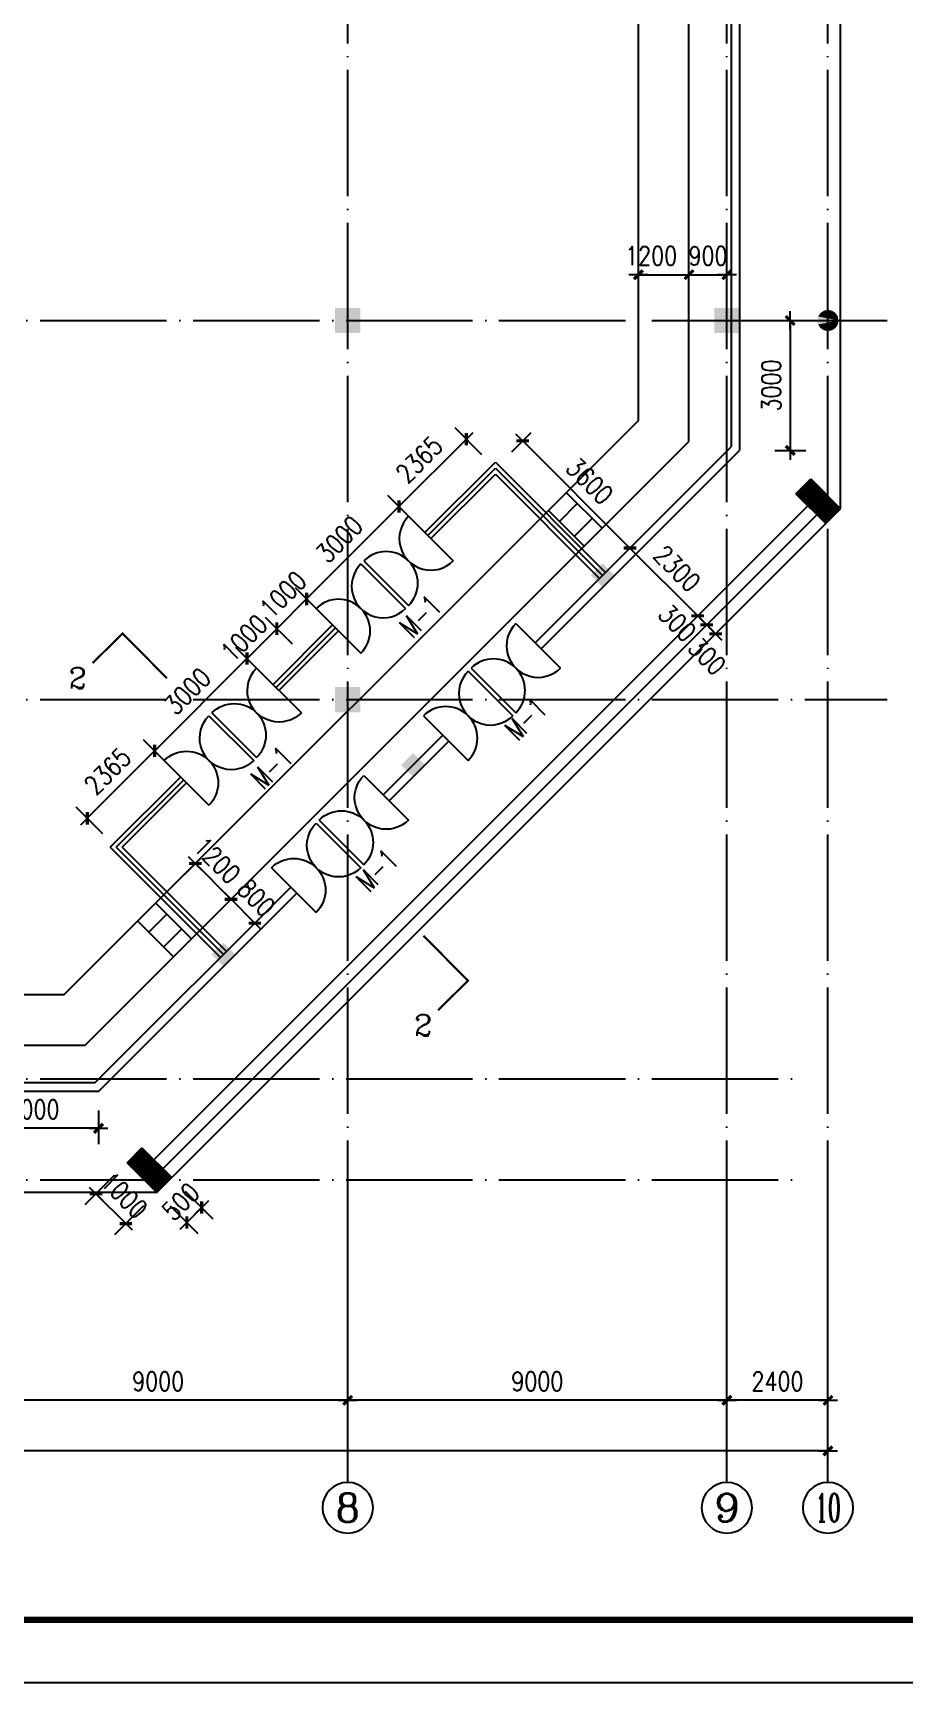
# Model space of a CAD drawing. Extents: x -55219 to 470149, y 494712 to 780039.
# Drawn here: x 14732 to 35407, y 593781 to 632948 of the extents above; entities that cross this region are included whole.
import ezdxf
from ezdxf.enums import TextEntityAlignment as Align

# ---------------------------------------------------------------- set-up
doc = ezdxf.new("R2010")
doc.units = 0
doc.header["$LTSCALE"] = 1500
doc.header["$MEASUREMENT"] = 0
doc.linetypes.add('DOTE', pattern=[2.42, 2, -0.2, 0.02, -0.2])
doc.layers.get('0').update_dxf_attribs({"linetype": 'CONTINUOUS'})
doc.layers.get('DEFPOINTS').update_dxf_attribs({"linetype": 'CONTINUOUS'})
for name, color, linetype in [('AXIS', 3, 'CONTINUOUS'), ('AXIS_TEXT', 7, 'CONTINUOUS'), ('COLUMN', 7, 'CONTINUOUS'), ('DOTE', 1, 'DOTE'), ('LVTRY', 6, 'CONTINUOUS'), ('PUB_DIM', 3, 'CONTINUOUS'), ('PUB_TEXT', 7, 'CONTINUOUS'), ('PUB_TITLE', 4, 'CONTINUOUS'), ('STAIR', 2, 'CONTINUOUS'), ('WINDOW', 2, 'CONTINUOUS')]:
    doc.layers.add(name, color=color, linetype=linetype)
doc.styles.add('_HZTXT', font='txt.shx', dxfattribs={"width": 0.8, "bigfont": 'hztxt.shx'})
doc.styles.add('COMP', font='complex', dxfattribs={"bigfont": 'hztxt'})
doc.styles.add('COMPLEX', font='COMPLEX')
doc.styles.add('DIM_FONT', font='SIMPLEX.shx', dxfattribs={"width": 0.8})
doc.dimstyles.new('AXIS150', dxfattribs={"dimscale": 1.5, "dimtxt": 300, "dimasz": 1, "dimexe": 250, "dimexo": 300, "dimgap": 150, "dimtad": 1, "dimdec": 0, "dimzin": 0, "dimdsep": 46, "dimtxsty": 'DIM_FONT', "dimblk": '_DIMX', "dimcen": 0.09, "dimse1": 1, "dimse2": 1, "dimclrt": 7, "dimadec": 0, "dimazin": 0, "dimtfac": 1, "dimtdec": 0, "dimtix": 1, "dimtmove": 2, "dimatfit": 3, "dimldrblk": '_DIMX', "dimfxl": 1, "dimtolj": 1, "dimtzin": 0, "dimarcsym": 0})
doc.dimstyles.new('DIMA150', dxfattribs={"dimscale": 1.5, "dimtxt": 300, "dimasz": 1, "dimexe": 250, "dimexo": 300, "dimgap": 150, "dimtad": 1, "dimdec": 0, "dimzin": 0, "dimdsep": 46, "dimtxsty": 'DIM_FONT', "dimblk": '_DIMX', "dimcen": 0.09, "dimse1": 1, "dimclrt": 7, "dimadec": 0, "dimazin": 0, "dimtfac": 1, "dimtdec": 0, "dimtix": 1, "dimtmove": 2, "dimatfit": 3, "dimldrblk": '_DIMX', "dimfxl": 1, "dimtolj": 1, "dimtzin": 0, "dimarcsym": 0})
doc.dimstyles.new('DIMB150', dxfattribs={"dimscale": 1.5, "dimtxt": 300, "dimasz": 1, "dimexe": 250, "dimexo": 300, "dimgap": 150, "dimtad": 1, "dimdec": 0, "dimzin": 0, "dimdsep": 46, "dimtxsty": 'DIM_FONT', "dimblk": '_DIMX', "dimcen": 0.09, "dimse2": 1, "dimclrt": 7, "dimadec": 0, "dimazin": 0, "dimtfac": 1, "dimtdec": 0, "dimtix": 1, "dimtmove": 2, "dimatfit": 3, "dimldrblk": '_DIMX', "dimfxl": 1, "dimtolj": 1, "dimtzin": 0, "dimarcsym": 0})
doc.dimstyles.new('DIMN150', dxfattribs={"dimscale": 1.5, "dimtxt": 300, "dimasz": 1, "dimexe": 250, "dimexo": 300, "dimgap": 150, "dimtad": 1, "dimdec": 0, "dimzin": 0, "dimdsep": 46, "dimtxsty": 'DIM_FONT', "dimblk": '_DIMX', "dimcen": 0.09, "dimclrt": 7, "dimadec": 0, "dimazin": 0, "dimtfac": 1, "dimtdec": 0, "dimtix": 1, "dimtmove": 2, "dimatfit": 3, "dimldrblk": '_DIMX', "dimfxl": 1, "dimtolj": 1, "dimtzin": 0, "dimarcsym": 0})

# ---------------------------------------------------------------- blocks, each defined once
blk = doc.blocks.new('_FZH')
blk.add_solid([(0.5, 0.5), (0.5, -0.5), (-0.5, 0.5), (-0.5, -0.5)])
blk = doc.blocks.new('M_A10JJG')
for p, q in [((-0.5, -0.5), (-0.5, 0.5)), ((0.5, -0.5), (0.5, 0.5))]:
    blk.add_line(p, q)
for centre, start, end in [((-0.5, 0), 270, 90), ((0.5, 0), 90, 270)]:
    blk.add_arc(centre, 0.5, start, end)
blk = doc.blocks.new('_DIMX')
blk.add_line((-150, 0), (150, 0))
at = {"const_width": 50}
blk.add_lwpolyline([(-70, -70), (70, 70)], dxfattribs=at)
blk = doc.blocks.new('*D33')
at = {"color": 0, "linetype": 'ByBlock'}
blk.add_line((33601, 599292), (-38546, 599292), dxfattribs=at)
at = {"layer": 'DEFPOINTS', "color": 0, "linetype": 'ByBlock'}
for p in [(-38547, 603662), (33603, 603662), (-38547, 599292)]:
    blk.add_point(p, dxfattribs=at)
at = {"color": 0, "linetype": 'ByBlock', "xscale": 1.5, "yscale": 1.5, "zscale": 1.5, "rotation": 180}
blk.add_blockref('_DIMX', (-38547, 599292), dxfattribs=at)
at = {"color": 0, "linetype": 'ByBlock', "xscale": 1.5, "yscale": 1.5, "zscale": 1.5}
blk.add_blockref('_DIMX', (33603, 599292), dxfattribs=at)
at = {"color": 7, "linetype": 'ByBlock', "insert": (-2472, 599742), "char_height": 450, "attachment_point": 5, "style": 'DIM_FONT'}
blk.add_mtext('\\A1;72150', dxfattribs=at)
blk = doc.blocks.new('_AXISO')
blk.add_circle((0, 0), 0.5)
at = {"layer": 'AXIS_TEXT', "style": 'COMPLEX', "width": 1.041667}
blk.add_attdef('A', text='', height=0.56, dxfattribs=at).set_placement((-0.25, -0.28), (0.25, -0.28), align=Align.FIT)
blk = doc.blocks.new('*D34')
at = {"color": 0, "linetype": 'ByBlock'}
blk.add_line((33601, 600492), (31204, 600492), dxfattribs=at)
at = {"layer": 'DEFPOINTS', "color": 0, "linetype": 'ByBlock'}
for p in [(31203, 603662), (33603, 603662), (31203, 600492)]:
    blk.add_point(p, dxfattribs=at)
at = {"color": 0, "linetype": 'ByBlock', "xscale": 1.5, "yscale": 1.5, "zscale": 1.5, "rotation": 180}
blk.add_blockref('_DIMX', (31203, 600492), dxfattribs=at)
at = {"color": 0, "linetype": 'ByBlock', "xscale": 1.5, "yscale": 1.5, "zscale": 1.5}
blk.add_blockref('_DIMX', (33603, 600492), dxfattribs=at)
at = {"color": 7, "linetype": 'ByBlock', "insert": (32403, 600942), "char_height": 450, "attachment_point": 5, "style": 'DIM_FONT'}
blk.add_mtext('\\A1;2400', dxfattribs=at)
blk = doc.blocks.new('*D39')
at = {"color": 0, "linetype": 'ByBlock'}
blk.add_line((31201, 600492), (22204, 600492), dxfattribs=at)
at = {"layer": 'DEFPOINTS', "color": 0, "linetype": 'ByBlock'}
for p in [(22203, 605312), (31203, 605312), (22203, 600492)]:
    blk.add_point(p, dxfattribs=at)
at = {"color": 0, "linetype": 'ByBlock', "xscale": 1.5, "yscale": 1.5, "zscale": 1.5, "rotation": 180}
blk.add_blockref('_DIMX', (22203, 600492), dxfattribs=at)
at = {"color": 0, "linetype": 'ByBlock', "xscale": 1.5, "yscale": 1.5, "zscale": 1.5}
blk.add_blockref('_DIMX', (31203, 600492), dxfattribs=at)
at = {"color": 7, "linetype": 'ByBlock', "insert": (26703, 600942), "char_height": 450, "attachment_point": 5, "style": 'DIM_FONT'}
blk.add_mtext('\\A1;9000', dxfattribs=at)
blk = doc.blocks.new('*D42')
at = {"color": 0, "linetype": 'ByBlock'}
blk.add_line((22201, 600492), (13204, 600492), dxfattribs=at)
at = {"layer": 'DEFPOINTS', "color": 0, "linetype": 'ByBlock'}
for p in [(13203, 603662), (22203, 603662), (13203, 600492)]:
    blk.add_point(p, dxfattribs=at)
at = {"color": 0, "linetype": 'ByBlock', "xscale": 1.5, "yscale": 1.5, "zscale": 1.5, "rotation": 180}
blk.add_blockref('_DIMX', (13203, 600492), dxfattribs=at)
at = {"color": 0, "linetype": 'ByBlock', "xscale": 1.5, "yscale": 1.5, "zscale": 1.5}
blk.add_blockref('_DIMX', (22203, 600492), dxfattribs=at)
at = {"color": 7, "linetype": 'ByBlock', "insert": (17703, 600942), "char_height": 450, "attachment_point": 5, "style": 'DIM_FONT'}
blk.add_mtext('\\A1;9000', dxfattribs=at)
blk = doc.blocks.new('*D231')
at = {"color": 0, "linetype": 'ByBlock'}
for p, q in [((31128, 618881), (30670, 618422)), ((30722, 618901), (30721, 618902)), ((30935, 618688), (30723, 618900)), ((30935, 618688), (30723, 618900)), ((30936, 618687), (30937, 618686))]:
    blk.add_line(p, q, dxfattribs=at)
at = {"layer": 'DEFPOINTS', "color": 0, "linetype": 'ByBlock'}
for p in [(31234, 619411), (30723, 618900), (31446, 619199)]:
    blk.add_point(p, dxfattribs=at)
at = {"color": 0, "linetype": 'ByBlock', "xscale": 1.5, "yscale": 1.5, "zscale": 1.5}
for p, rotation in [((30723, 618900), 314.999999999998), ((30935, 618688), 134.999999999998)]:
    blk.add_blockref('_DIMX', p, dxfattribs=dict(at, rotation=rotation))
at = {"color": 7, "linetype": 'ByBlock', "insert": (30735, 618148), "char_height": 450, "attachment_point": 5, "rotation": 315, "style": 'DIM_FONT'}
blk.add_mtext('\\A1;300', dxfattribs=at)
blk = doc.blocks.new('*D246')
at = {"color": 0, "linetype": 'ByBlock'}
for p, q in [((25389, 622937), (24754, 623573)), ((25018, 623307), (23419, 621708)), ((23789, 621336), (23153, 621972))]:
    blk.add_line(p, q, dxfattribs=at)
at = {"layer": 'DEFPOINTS', "color": 0, "linetype": 'ByBlock'}
for p in [(25707, 622619), (23418, 621707), (24107, 621018)]:
    blk.add_point(p, dxfattribs=at)
at = {"color": 0, "linetype": 'ByBlock', "xscale": 1.5, "yscale": 1.5, "zscale": 1.5}
for p, rotation in [((25019, 623308), 45.0052201901384), ((23418, 621707), 225.0052201901383)]:
    blk.add_blockref('_DIMX', p, dxfattribs=dict(at, rotation=rotation))
at = {"color": 7, "linetype": 'ByBlock', "insert": (23900, 622825), "char_height": 450, "attachment_point": 5, "rotation": 45.0052, "style": 'DIM_FONT'}
blk.add_mtext('\\A1;2365', dxfattribs=at)
blk = doc.blocks.new('*D247')
at = {"color": 0, "linetype": 'ByBlock'}
for p, q in [((20890, 618437), (20254, 619072)), ((20518, 618806), (19813, 618101)), ((20183, 617730), (19547, 618365))]:
    blk.add_line(p, q, dxfattribs=at)
at = {"layer": 'DEFPOINTS', "color": 0, "linetype": 'ByBlock'}
for p in [(19812, 618100), (21208, 618119), (20501, 617412)]:
    blk.add_point(p, dxfattribs=at)
at = {"color": 0, "linetype": 'ByBlock', "xscale": 1.5, "yscale": 1.5, "zscale": 1.5}
for p, rotation in [((20519, 618807), 45.00522019014208), ((19812, 618100), 225.005220190142)]:
    blk.add_blockref('_DIMX', p, dxfattribs=dict(at, rotation=rotation))
at = {"color": 7, "linetype": 'ByBlock', "insert": (19744, 618587), "char_height": 450, "attachment_point": 5, "rotation": 45.0052, "style": 'DIM_FONT'}
blk.add_mtext('\\A1;1000', dxfattribs=at)
blk = doc.blocks.new('_YZH')
for points in [[(-0.466, 0.193), (0.5, 0), (-0.5, 0), (-0.466, -0.193)], [(-0.193, 0.466), (0.5, 0), (-0.357, 0.357), (-0.466, 0.193)], [(0.193, 0.466), (0.5, 0), (0, 0.505), (-0.193, 0.466)], [(0.466, 0.193), (0.5, 0), (0.357, 0.357), (0.193, 0.466)], [(-0.466, -0.193), (0.5, 0), (-0.357, -0.357), (-0.193, -0.466)], [(-0.193, -0.466), (0.5, 0), (0, -0.505), (0.193, -0.466)], [(0.193, -0.466), (0.5, 0), (0.357, -0.357), (0.466, -0.193)]]:
    blk.add_solid(points)
blk = doc.blocks.new('*D266')
at = {"color": 0, "linetype": 'ByBlock'}
for p, q in [((13203, 607374), (13203, 606573)), ((16286, 607374), (16286, 606573)), ((16284, 606948), (13204, 606948))]:
    blk.add_line(p, q, dxfattribs=at)
at = {"layer": 'DEFPOINTS', "color": 0, "linetype": 'ByBlock'}
for p in [(13203, 607824), (16286, 607824), (13203, 606948)]:
    blk.add_point(p, dxfattribs=at)
at = {"color": 0, "linetype": 'ByBlock', "xscale": 1.5, "yscale": 1.5, "zscale": 1.5, "rotation": 180}
blk.add_blockref('_DIMX', (13203, 606948), dxfattribs=at)
at = {"color": 0, "linetype": 'ByBlock', "xscale": 1.5, "yscale": 1.5, "zscale": 1.5}
blk.add_blockref('_DIMX', (16286, 606948), dxfattribs=at)
at = {"color": 7, "linetype": 'ByBlock', "insert": (14744, 607398), "char_height": 450, "attachment_point": 5, "style": 'DIM_FONT'}
blk.add_mtext('\\A1;3000', dxfattribs=at)
blk = doc.blocks.new('*D267')
at = {"color": 0, "linetype": 'ByBlock'}
for p, q in [((32341, 626124), (33080, 626124)), ((32705, 626122), (32705, 623043)), ((32341, 623041), (33080, 623041))]:
    blk.add_line(p, q, dxfattribs=at)
at = {"layer": 'DEFPOINTS', "color": 0, "linetype": 'ByBlock'}
for p in [(31891, 626124), (31891, 623041), (32705, 623041)]:
    blk.add_point(p, dxfattribs=at)
at = {"color": 0, "linetype": 'ByBlock', "xscale": 1.5, "yscale": 1.5, "zscale": 1.5}
for p, rotation in [((32705, 626124), 90), ((32705, 623041), 270)]:
    blk.add_blockref('_DIMX', p, dxfattribs=dict(at, rotation=rotation))
at = {"color": 7, "linetype": 'ByBlock', "insert": (32255, 624583), "char_height": 450, "attachment_point": 5, "rotation": 90, "style": 'DIM_FONT'}
blk.add_mtext('\\A1;3000', dxfattribs=at)
blk = doc.blocks.new('*D788')
at = {"color": 0, "linetype": 'ByBlock'}
for p, q in [((19811, 618099), (17622, 615909)), ((20183, 617730), (19547, 618365)), ((17991, 615538), (17355, 616173))]:
    blk.add_line(p, q, dxfattribs=at)
at = {"layer": 'DEFPOINTS', "color": 0, "linetype": 'ByBlock'}
for p in [(20501, 617412), (17620, 615908), (18309, 615219)]:
    blk.add_point(p, dxfattribs=at)
at = {"color": 0, "linetype": 'ByBlock', "xscale": 1.5, "yscale": 1.5, "zscale": 1.5}
for p, rotation in [((19812, 618100), 45.0052201901408), ((17620, 615908), 225.0052201901408)]:
    blk.add_blockref('_DIMX', p, dxfattribs=dict(at, rotation=rotation))
at = {"color": 7, "linetype": 'ByBlock', "insert": (18398, 617322), "char_height": 450, "attachment_point": 5, "rotation": 45.0052, "style": 'DIM_FONT'}
blk.add_mtext('\\A1;3000', dxfattribs=at)
blk = doc.blocks.new('*D789')
at = {"color": 0, "linetype": 'ByBlock'}
for p, q in [((17991, 615538), (17355, 616173)), ((17619, 615907), (16021, 614308)), ((16390, 613936), (15754, 614572))]:
    blk.add_line(p, q, dxfattribs=at)
at = {"layer": 'DEFPOINTS', "color": 0, "linetype": 'ByBlock'}
for p in [(18309, 615219), (16020, 614307), (16708, 613618)]:
    blk.add_point(p, dxfattribs=at)
at = {"color": 0, "linetype": 'ByBlock', "xscale": 1.5, "yscale": 1.5, "zscale": 1.5}
for p, rotation in [((17620, 615908), 45.00522019013991), ((16020, 614307), 225.00522019014)]:
    blk.add_blockref('_DIMX', p, dxfattribs=dict(at, rotation=rotation))
at = {"color": 7, "linetype": 'ByBlock', "insert": (16502, 615426), "char_height": 450, "attachment_point": 5, "rotation": 45.0052, "style": 'DIM_FONT'}
blk.add_mtext('\\A1;2365', dxfattribs=at)
blk = doc.blocks.new('*D790')
at = {"color": 0, "linetype": 'ByBlock'}
for p, q in [((21597, 619144), (20961, 619780)), ((21225, 619513), (20520, 618808)), ((20890, 618437), (20254, 619072))]:
    blk.add_line(p, q, dxfattribs=at)
at = {"layer": 'DEFPOINTS', "color": 0, "linetype": 'ByBlock'}
for p in [(20519, 618807), (21915, 618826), (21208, 618119)]:
    blk.add_point(p, dxfattribs=at)
at = {"color": 0, "linetype": 'ByBlock', "xscale": 1.5, "yscale": 1.5, "zscale": 1.5}
for p, rotation in [((21226, 619515), 45.00522019013864), ((20519, 618807), 225.0052201901386)]:
    blk.add_blockref('_DIMX', p, dxfattribs=dict(at, rotation=rotation))
at = {"color": 7, "linetype": 'ByBlock', "insert": (20671, 619621), "char_height": 450, "attachment_point": 5, "rotation": 45.0052, "style": 'DIM_FONT'}
blk.add_mtext('\\A1;1000', dxfattribs=at)
blk = doc.blocks.new('*D791')
at = {"color": 0, "linetype": 'ByBlock'}
for p, q in [((23789, 621336), (23153, 621972)), ((23417, 621706), (21227, 619516)), ((21597, 619144), (20961, 619780))]:
    blk.add_line(p, q, dxfattribs=at)
at = {"layer": 'DEFPOINTS', "color": 0, "linetype": 'ByBlock'}
for p in [(24107, 621018), (21226, 619515), (21915, 618826)]:
    blk.add_point(p, dxfattribs=at)
at = {"color": 0, "linetype": 'ByBlock', "xscale": 1.5, "yscale": 1.5, "zscale": 1.5}
for p, rotation in [((23418, 621707), 45.00522019014007), ((21226, 619515), 225.00522019014)]:
    blk.add_blockref('_DIMX', p, dxfattribs=dict(at, rotation=rotation))
at = {"color": 7, "linetype": 'ByBlock', "insert": (22004, 620929), "char_height": 450, "attachment_point": 5, "rotation": 45.0052, "style": 'DIM_FONT'}
blk.add_mtext('\\A1;3000', dxfattribs=at)
blk = doc.blocks.new('*D854')
at = {"color": 0, "linetype": 'ByBlock'}
for p, q in [((26548, 623461), (26090, 623002)), ((28900, 620723), (26356, 623266))]:
    blk.add_line(p, q, dxfattribs=at)
at = {"layer": 'DEFPOINTS', "color": 0, "linetype": 'ByBlock'}
for p in [(26866, 623779), (26355, 623268), (29412, 621233)]:
    blk.add_point(p, dxfattribs=at)
at = {"color": 0, "linetype": 'ByBlock', "xscale": 1.5, "yscale": 1.5, "zscale": 1.5}
for p, rotation in [((26355, 623268), 135.0000000000028), ((28901, 620722), 315.0000000000028)]:
    blk.add_blockref('_DIMX', p, dxfattribs=dict(at, rotation=rotation))
at = {"color": 7, "linetype": 'ByBlock', "insert": (27946, 622313), "char_height": 450, "attachment_point": 5, "rotation": 315, "style": 'DIM_FONT'}
blk.add_mtext('\\A1;3600', dxfattribs=at)
blk = doc.blocks.new('*D855')
at = {"color": 0, "linetype": 'ByBlock'}
blk.add_line((30510, 619113), (28902, 620721), dxfattribs=at)
at = {"layer": 'DEFPOINTS', "color": 0, "linetype": 'ByBlock'}
for p in [(29412, 621233), (28901, 620722), (31022, 619623)]:
    blk.add_point(p, dxfattribs=at)
at = {"color": 0, "linetype": 'ByBlock', "xscale": 1.5, "yscale": 1.5, "zscale": 1.5}
for p, rotation in [((28901, 620722), 135.0000000000031), ((30511, 619112), 315.0000000000031)]:
    blk.add_blockref('_DIMX', p, dxfattribs=dict(at, rotation=rotation))
at = {"color": 7, "linetype": 'ByBlock', "insert": (30024, 620235), "char_height": 450, "attachment_point": 5, "rotation": 315, "style": 'DIM_FONT'}
blk.add_mtext('\\A1;2300', dxfattribs=at)
blk = doc.blocks.new('*D856')
at = {"color": 0, "linetype": 'ByBlock'}
for p, q in [((30510, 619113), (30509, 619114)), ((30723, 618900), (30511, 619112)), ((30723, 618900), (30511, 619112)), ((30724, 618899), (30725, 618898))]:
    blk.add_line(p, q, dxfattribs=at)
at = {"layer": 'DEFPOINTS', "color": 0, "linetype": 'ByBlock'}
for p in [(31022, 619623), (31234, 619411), (30511, 619112)]:
    blk.add_point(p, dxfattribs=at)
at = {"color": 0, "linetype": 'ByBlock', "xscale": 1.5, "yscale": 1.5, "zscale": 1.5}
for p, rotation in [((30511, 619112), 315.0000000000059), ((30723, 618900), 135.0000000000059)]:
    blk.add_blockref('_DIMX', p, dxfattribs=dict(at, rotation=rotation))
at = {"color": 7, "linetype": 'ByBlock', "insert": (30026, 618945), "char_height": 450, "attachment_point": 5, "rotation": 315, "style": 'DIM_FONT'}
blk.add_mtext('\\A1;300', dxfattribs=at)
blk = doc.blocks.new('*D857')
at = {"color": 0, "linetype": 'ByBlock'}
for p, q in [((18343, 605460), (19001, 604802)), ((17990, 605106), (18648, 604448)), ((18383, 604713), (18736, 605067)), ((18737, 605068), (18738, 605069)), ((18382, 604712), (18381, 604711))]:
    blk.add_line(p, q, dxfattribs=at)
at = {"layer": 'DEFPOINTS', "color": 0, "linetype": 'ByBlock'}
for p in [(18025, 605778), (17672, 605424), (18736, 605067)]:
    blk.add_point(p, dxfattribs=at)
at = {"color": 0, "linetype": 'ByBlock', "xscale": 1.5, "yscale": 1.5, "zscale": 1.5}
for p, rotation in [((18736, 605067), 224.9999999999906), ((18383, 604713), 44.99999999999056)]:
    blk.add_blockref('_DIMX', p, dxfattribs=dict(at, rotation=rotation))
at = {"color": 7, "linetype": 'ByBlock', "insert": (18241, 605208), "char_height": 450, "attachment_point": 5, "rotation": 45, "style": 'DIM_FONT'}
blk.add_mtext('\\A1;500', dxfattribs=at)
blk = doc.blocks.new('*D886')
at = {"color": 0, "linetype": 'ByBlock'}
for p, q in [((29103, 626574), (29103, 627584)), ((29104, 627209), (30301, 627209))]:
    blk.add_line(p, q, dxfattribs=at)
at = {"layer": 'DEFPOINTS', "color": 0, "linetype": 'ByBlock'}
for p in [(30303, 627209), (29103, 626124), (30303, 626124)]:
    blk.add_point(p, dxfattribs=at)
at = {"color": 0, "linetype": 'ByBlock', "xscale": 1.5, "yscale": 1.5, "zscale": 1.5, "rotation": 180}
blk.add_blockref('_DIMX', (29103, 627209), dxfattribs=at)
at = {"color": 0, "linetype": 'ByBlock', "xscale": 1.5, "yscale": 1.5, "zscale": 1.5}
blk.add_blockref('_DIMX', (30303, 627209), dxfattribs=at)
at = {"color": 7, "linetype": 'ByBlock', "insert": (29404, 627659), "char_height": 450, "attachment_point": 5, "style": 'DIM_FONT'}
blk.add_mtext('\\A1;1200', dxfattribs=at)
blk = doc.blocks.new('*D887')
at = {"color": 0, "linetype": 'ByBlock'}
for p, q in [((31203, 626574), (31203, 627584)), ((30301, 627209), (30300, 627209)), ((30303, 627209), (31203, 627209)), ((31204, 627209), (31206, 627209))]:
    blk.add_line(p, q, dxfattribs=at)
at = {"layer": 'DEFPOINTS', "color": 0, "linetype": 'ByBlock'}
for p in [(31203, 627209), (30303, 626124), (31203, 626124)]:
    blk.add_point(p, dxfattribs=at)
at = {"color": 0, "linetype": 'ByBlock', "xscale": 1.5, "yscale": 1.5, "zscale": 1.5}
blk.add_blockref('_DIMX', (30303, 627209), dxfattribs=at)
at = {"color": 0, "linetype": 'ByBlock', "xscale": 1.5, "yscale": 1.5, "zscale": 1.5, "rotation": 180}
blk.add_blockref('_DIMX', (31203, 627209), dxfattribs=at)
at = {"color": 7, "linetype": 'ByBlock', "insert": (30753, 627659), "char_height": 450, "attachment_point": 5, "style": 'DIM_FONT'}
blk.add_mtext('\\A1;900', dxfattribs=at)
blk = doc.blocks.new('*D888')
at = {"color": 0, "linetype": 'ByBlock'}
for p, q in [((19431, 612386), (19430, 612387)), ((19998, 611819), (19433, 612385)), ((20535, 612357), (19733, 611554)), ((19999, 611818), (20000, 611817))]:
    blk.add_line(p, q, dxfattribs=at)
at = {"layer": 'DEFPOINTS', "color": 0, "linetype": 'ByBlock'}
for p in [(20288, 613240), (20854, 612675), (19433, 612385)]:
    blk.add_point(p, dxfattribs=at)
at = {"color": 0, "linetype": 'ByBlock', "xscale": 1.5, "yscale": 1.5, "zscale": 1.5}
for p, rotation in [((19433, 612385), 315.0000000000052), ((19998, 611819), 135.0000000000051)]:
    blk.add_blockref('_DIMX', p, dxfattribs=dict(at, rotation=rotation))
at = {"color": 7, "linetype": 'ByBlock', "insert": (20034, 612420), "char_height": 450, "attachment_point": 5, "rotation": 315, "style": 'DIM_FONT'}
blk.add_mtext('\\A1;800', dxfattribs=at)
blk = doc.blocks.new('*D889')
at = {"color": 0, "linetype": 'ByBlock'}
for p, q in [((19121, 613771), (18319, 612968)), ((19431, 612386), (18585, 613233))]:
    blk.add_line(p, q, dxfattribs=at)
at = {"layer": 'DEFPOINTS', "color": 0, "linetype": 'ByBlock'}
for p in [(19439, 614089), (18584, 613234), (20288, 613240)]:
    blk.add_point(p, dxfattribs=at)
at = {"color": 0, "linetype": 'ByBlock', "xscale": 1.5, "yscale": 1.5, "zscale": 1.5}
for p, rotation in [((18584, 613234), 135.0000000000009), ((19433, 612385), 315.0000000000009)]:
    blk.add_blockref('_DIMX', p, dxfattribs=dict(at, rotation=rotation))
at = {"color": 7, "linetype": 'ByBlock', "insert": (19103, 613307), "char_height": 450, "attachment_point": 5, "rotation": 315, "style": 'DIM_FONT'}
blk.add_mtext('\\A1;1200', dxfattribs=at)
blk = doc.blocks.new('A$C74ED5290')
at = {"layer": 'WINDOW', "color": 0, "ltscale": 100}
for p, q in [((0, 1200), (0, 0)), ((600, 1200), (600, 0)), ((0, 830), (600, 830)), ((0, 330), (600, 330))]:
    blk.add_line(p, q, dxfattribs=at)
blk = doc.blocks.new('*D1310')
at = {"color": 0, "linetype": 'ByBlock'}
for p, q in [((16646, 605813), (15961, 605128)), ((16226, 605394), (16224, 605395)), ((16227, 605393), (16934, 604686)), ((17353, 605106), (16669, 604421)), ((16935, 604685), (16936, 604684))]:
    blk.add_line(p, q, dxfattribs=at)
at = {"layer": 'DEFPOINTS', "color": 0, "linetype": 'ByBlock'}
for p in [(16965, 606131), (17672, 605424), (16934, 604686)]:
    blk.add_point(p, dxfattribs=at)
at = {"color": 0, "linetype": 'ByBlock', "xscale": 1.5, "yscale": 1.5, "zscale": 1.5}
for p, rotation in [((16227, 605393), 314.9999999999953), ((16934, 604686), 134.9999999999953)]:
    blk.add_blockref('_DIMX', p, dxfattribs=dict(at, rotation=rotation))
at = {"color": 7, "linetype": 'ByBlock', "insert": (16898, 605358), "char_height": 450, "attachment_point": 5, "rotation": 315, "style": 'DIM_FONT'}
blk.add_mtext('\\A1;1000', dxfattribs=at)
blk = doc.blocks.new('_SECTION')
at = {"const_width": 0.1}
blk.add_lwpolyline([(2, 0), (0, 0), (0, 3)], dxfattribs=at)
at = {"style": 'COMP'}
blk.add_attdef('A', text='', height=1, dxfattribs=at).set_placement((3, 0), align=Align.MIDDLE)

msp = doc.modelspace()

# ---------------------------------------------------------------- hatches: boundary and pattern name
at = {"layer": 'LVTRY'}
h = msp.add_hatch(dxfattribs=at)
h.set_pattern_fill('ANSI31', color=256, scale=5, style=0)
h.paths.add_polyline_path([(33549.2, 621301.8), (33602.5, 621355.1), (33602.5, 621955.6), (33195.7, 622362.5), (32842.1, 622008.9)])
h.paths.add_polyline_path([(33602.5, 621355.1), (33902.5, 621655.1), (33902.5, 621655.6), (33602.5, 621955.6)])
h = msp.add_hatch(dxfattribs=at)
h.set_pattern_fill('ANSI31', color=256, scale=5, style=0)
h.paths.add_polyline_path([(17371.9, 605724), (17971.4, 605724), (18025.2, 605777.7), (17318.1, 606484.8), (16964.5, 606131.3)])
h.paths.add_polyline_path([(17371.9, 605724), (17671.6, 605424.2), (17971.4, 605724)])

# ---------------------------------------------------------------- linework, layer by layer
at = {"layer": 'AXIS'}
for p, q in [((22202.8, 598541.7), (22202.8, 603662)), ((31202.8, 598541.7), (31202.8, 603662)), ((33602.5, 598541.7), (33602.5, 603662))]:
    msp.add_line(p, q, dxfattribs=at)
at = {"layer": 'DOTE'}
for p, q in [((22202.8, 603662), (22202.8, 673898.7)), ((31202.8, 603662), (31202.8, 673898.7)), ((33602.5, 603662), (33602.5, 673898.7)), ((-39547.2, 626124), (35005.6, 626124)), ((-39547.2, 617124), (32802.8, 617124)), ((-39547.2, 617124), (35005.6, 617124)), ((-39547.2, 608124), (32802.8, 608124)), ((-39547.2, 605724), (32802.8, 605724))]:
    msp.add_line(p, q, dxfattribs=at)
at = {"layer": 'LVTRY'}
for p, q in [((29102.8, 623752.4), (29102.8, 657924)), ((30302.8, 623255.3), (30302.8, 657924)), ((15474.3, 610124), (29102.8, 623752.4)), ((15971.4, 608924), (30302.8, 623255.3)), ((25706.8, 622760.5), (25707.5, 622760.5)), ((25706.8, 622619.1), (25707.5, 622619.1)), ((25706.8, 622477.7), (25707.5, 622477.7)), ((25777.5, 622689.8), (25778.2, 622689.8)), ((25777.5, 622407), (25778.2, 622407)), ((16566, 613619.8), (16566, 613619.1)), ((16636.7, 613549.1), (16636.7, 613548.3)), ((16707.4, 613619.1), (16707.4, 613619.8)), ((-15747.2, 610124), (15474.3, 610124)), ((-15747.2, 608924), (15971.4, 608924))]:
    msp.add_line(p, q, dxfattribs=at)
at = {"layer": 'PUB_TITLE'}
msp.add_lwpolyline([(-55219.4, 593781.4), (-55219.4, 682881.4), (70930.6, 682881.4), (70930.6, 593781.4)], close=True, dxfattribs=at)
at = {"layer": 'PUB_TITLE', "const_width": 150}
msp.add_lwpolyline([(-51469.4, 595281.4), (69430.6, 595281.4), (69430.6, 681381.4), (-51469.4, 681381.4)], close=True, dxfattribs=at)
at = {"layer": 'STAIR'}
for p, q in [((33902.5, 621655.6), (33902.5, 661974)), ((32842.1, 622008.9), (33195.7, 622362.5)), ((32842.1, 622008.9), (33549, 621302.1)), ((33195.7, 622362.5), (33902.5, 621655.6)), ((17600.9, 606202), (33125, 621726.1)), ((17671.6, 605424.2), (33902.2, 621654.8)), ((17813, 605989.9), (33337.1, 621513.9)), ((16964.5, 606131.3), (17318.1, 606484.8)), ((17318.1, 606484.8), (18025.2, 605777.7)), ((16964.5, 606131.3), (17671.6, 605424.2)), ((17671.6, 605424.2), (-20896.7, 605424.2))]:
    msp.add_line(p, q, dxfattribs=at)
at = {"layer": 'WINDOW'}
for p, q in [((31502.8, 655524), (31502.8, 623041.1)), ((31302.8, 640124), (31302.8, 623124)), ((24035.6, 621089.4), (25706.8, 622760.5)), ((25707.5, 622760.5), (28323.7, 620144.8)), ((26651.9, 618473.1), (31302.8, 623124)), ((26793.3, 618331.7), (31502.8, 623041.1)), ((24106.3, 621018.7), (25706.8, 622619.1)), ((24177, 620948), (25706.8, 622477.7)), ((25707.5, 622619.1), (28253, 620074.1)), ((25707.5, 622477.7), (28182.2, 620003.4)), ((20429.4, 617483.1), (21843.6, 618897.4)), ((20500.1, 617412.4), (21914.3, 618826.6)), ((20500.1, 617412.4), (21914.3, 618826.6)), ((20570.8, 617341.7), (21985, 618755.9)), ((23045.7, 614866.8), (24459.9, 616281.1)), ((23187.1, 614725.4), (24601.3, 616139.6)), ((16566, 613619.8), (18237.3, 615291.1)), ((16707.4, 613619.8), (18308.1, 615220.4)), ((16848.8, 613619.8), (18378.8, 615149.7)), ((16566, 613619.1), (19182.2, 611003.4)), ((16707.4, 613619.1), (19252.9, 611074.1)), ((16848.8, 613619.1), (16848.8, 613619.8)), ((16848.8, 613619.1), (19323.6, 611144.8)), ((16919.6, 613549.1), (16919.6, 613548.4)), ((16202.8, 608024), (20853.6, 612674.8)), ((16285.6, 607824), (20995.1, 612533.4)), ((16202.8, 608024), (-12747.2, 608024)), ((16285.6, 607824), (-12747.2, 607824))]:
    msp.add_line(p, q, dxfattribs=at)

# ---------------------------------------------------------------- block references
at = {"layer": 'AXIS'}
ref = msp.add_blockref('_AXISO', (22202.8, 597941.7), dxfattribs=dict(at, xscale=-1200, yscale=1200, zscale=1200, rotation=180))
ref.add_attrib('A', '8', dxfattribs={"layer": 'AXIS_TEXT', "height": 672, "style": 'COMPLEX', "width": 1.339286}).set_placement((21902.8, 597605.7), (22502.8, 597605.7), align=Align.FIT)
ref = msp.add_blockref('_AXISO', (31202.8, 597941.7), dxfattribs=dict(at, xscale=-1200, yscale=1200, zscale=1200, rotation=180))
ref.add_attrib('A', '9', dxfattribs={"layer": 'AXIS_TEXT', "height": 672, "style": 'COMPLEX', "width": 1.339286}).set_placement((30902.8, 597605.7), (31502.8, 597605.7), align=Align.FIT)
ref = msp.add_blockref('_AXISO', (33602.5, 597941.7), dxfattribs=dict(at, xscale=-1200, yscale=1200, zscale=1200, rotation=180))
ref.add_attrib('A', '10', dxfattribs={"layer": 'AXIS_TEXT', "height": 672, "style": 'COMPLEX', "width": 0.646552}).set_placement((33302.5, 597605.7), (33902.5, 597605.7), align=Align.FIT)
at = {"layer": 'COLUMN'}
for name, p, xscale, yscale, zscale in [('_FZH', (22202.8, 626124), 600, 600, 600), ('_FZH', (31202.8, 626124), 600, 600, 600), ('_YZH', (33602.5, 626124), 500, 500, 500), ('_FZH', (22202.8, 617124), 600, 600, 600)]:
    msp.add_blockref(name, p, dxfattribs=dict(at, xscale=xscale, yscale=yscale, zscale=zscale))
at = {"layer": 'COLUMN', "xscale": 400, "yscale": 400, "zscale": 400, "rotation": 135}
for p in [(28253, 620074.1), (23752.9, 615574.1), (19252.9, 611074.1)]:
    msp.add_blockref('_FZH', p, dxfattribs=at)
at = {"layer": 'LVTRY', "rotation": 45}
for p in [(27815.3, 620767.9), (18068.3, 611020.8)]:
    msp.add_blockref('A$C74ED5290', p, dxfattribs=at)
at = {"layer": 'PUB_DIM'}
ref = msp.add_blockref('_SECTION', (16854.8, 618694.5), dxfattribs=dict(at, xscale=500, yscale=500, zscale=500, rotation=224.862952145))
ref.add_attrib('A', '2', dxfattribs={"layer": '0', "height": 500, "style": 'COMP'}).set_placement((15791.6, 617636.3), align=Align.MIDDLE)
ref = msp.add_blockref('_SECTION', (25056.8, 610455), dxfattribs=dict(at, xscale=-500, yscale=500, zscale=500, rotation=44.86295214414871))
ref.add_attrib('A', '2', dxfattribs={"layer": '0', "height": 500, "style": 'COMP'}).set_placement((23993.6, 609396.9), align=Align.MIDDLE)
at = {"layer": 'WINDOW', "yscale": 1500, "zscale": 1500}
for p, xscale, rotation in [((23646.7, 620417.6), 1500, 225), ((22515.3, 619286.3), 1500, 225), ((26192.3, 617872), 1500, 225), ((20040.5, 616811.4), -1500, 225.000000000003), ((25060.9, 616740.7), 1500, 225), ((18909.1, 615680), -1500, 225.000000000003), ((22586, 614265.8), -1500, 225.000000000003), ((21454.7, 613134.4), -1500, 225.000000000003)]:
    msp.add_blockref('M_A10JJG', p, dxfattribs=dict(at, xscale=xscale, rotation=rotation))

# ---------------------------------------------------------------- texts
at = {"layer": 'PUB_TEXT', "style": '_HZTXT', "width": 0.7}
for p in [(23733.7, 618556.7), (26237.2, 616119), (20202.9, 614964.3), (22706.5, 612526.6)]:
    msp.add_text('M-1', height=500, rotation=45, dxfattribs=at).set_placement(p)

# ---------------------------------------------------------------- dimensions: what is measured, and where the dimension line sits
at = {"layer": 'AXIS'}
for p1, p2, distance, picture, middle in [((31202.8, 605312), (22202.8, 605312), 4820.3, '*D39', (26702.8, 600941.7)), ((33602.5, 603662), (-38547.2, 603662), 4370.3, '*D33', (-2472.3, 599741.7)), ((22202.8, 603662), (13202.8, 603662), 3170.3, '*D42', (17702.8, 600941.7)), ((33602.5, 603662), (31202.8, 603662), 3170.3, '*D34', (32402.7, 600941.7))]:
    dim = msp.add_aligned_dim(p1=p1, p2=p2, distance=distance, dimstyle='AXIS150', dxfattribs=at)
    dim.commit()
    dim.dimension.update_dxf_attribs({"geometry": picture, "text_midpoint": middle})
at = {"layer": 'LVTRY'}
dim = msp.add_linear_dim(base=(30302.8, 627208.6), p1=(29102.8, 626124), p2=(30302.8, 626124), dimstyle='DIMB150', dxfattribs=at)
dim.commit()
dim.dimension.update_dxf_attribs({"geometry": '*D886', "text_midpoint": (29403.6, 627658.6), "dimtype": 160})
dim = msp.add_linear_dim(base=(31202.8, 627208.6), p1=(30302.8, 626124), p2=(31202.8, 626124), dimstyle='DIMA150', dxfattribs=at)
dim.commit()
dim.dimension.update_dxf_attribs({"geometry": '*D887', "text_midpoint": (30752.8, 627658.6)})
dim = msp.add_linear_dim(base=(18584, 613233.6), p1=(20288, 613240.5), p2=(19439.4, 614089), angle=135, dimstyle='DIMA150', dxfattribs=at)
dim.commit()
dim.dimension.update_dxf_attribs({"geometry": '*D889', "text_midpoint": (19103.4, 613307), "dimtype": 161})
for p1, p2, distance, dimstyle, picture, middle in [((20853.6, 612674.8), (20288, 613240.5), 1209.7, 'DIMB150', '*D888', (20033.6, 612420.5)), ((16964.5, 606131.3), (17671.6, 605424.2), -1043.6, 'DIMN150', '*D1310', (16898.3, 605358))]:
    dim = msp.add_aligned_dim(p1=p1, p2=p2, distance=distance, dimstyle=dimstyle, dxfattribs=at)
    dim.commit()
    dim.dimension.update_dxf_attribs({"geometry": picture, "text_midpoint": middle})
at = {"layer": 'PUB_DIM'}
for p1, p2, distance, text, dimstyle, picture, middle in [((31890.8, 626124), (31890.8, 623041.1), 814.3, '3000', 'DIMN150', '*D267', (32255.2, 624582.5)), ((25707.5, 622619.1), (24106.9, 621018.2), -973.8, '2365', 'DIMN150', '*D246', (23900.3, 622825.4)), ((24106.9, 621018.2), (21915, 618826), -973.8, '3000', 'DIMN150', '*D791', (22004.1, 620928.8)), ((31022, 619623.1), (29411.9, 621233.1), 722.9, '2300', 'AXIS150', '*D855', (30024, 620235.1)), ((20501, 617411.6), (18309.1, 615219.4), -973.8, '3000', 'DIMN150', '*D788', (18398.1, 617322.2)), ((18309.1, 615219.4), (16708.2, 613618.2), -973.8, '2365', 'DIMN150', '*D789', (16501.8, 615425.5)), ((16285.6, 607824), (13202.8, 607824), 875.6, '3000', 'DIMN150', '*D266', (14744.2, 607398.4))]:
    dim = msp.add_aligned_dim(p1=p1, p2=p2, distance=distance, text=text, dimstyle=dimstyle, dxfattribs=at)
    dim.commit()
    dim.dimension.update_dxf_attribs({"geometry": picture, "text_midpoint": middle})
for p1, p2, distance, dimstyle, picture, middle in [((29411.9, 621233.1), (26866.4, 623778.7), 722.9, 'DIMA150', '*D854', (27946.2, 622312.9)), ((17671.6, 605424.2), (18025.2, 605777.7), -1005.5, 'DIMN150', '*D857', (18241.2, 605208.1))]:
    dim = msp.add_aligned_dim(p1=p1, p2=p2, distance=distance, dimstyle=dimstyle, dxfattribs=at)
    dim.commit()
    dim.dimension.update_dxf_attribs({"geometry": picture, "text_midpoint": middle})
for base, p1, p2, picture, middle in [((20519.2, 618807.2), (21915, 618826), (21207.9, 618118.7), '*D790', (20670.7, 619620.7)), ((19812.3, 618100.2), (21207.9, 618118.7), (20501, 617411.6), '*D247', (19744.5, 618587.3))]:
    dim = msp.add_linear_dim(base=base, p1=p1, p2=p2, angle=225.00522, text='1000', dimstyle='DIMN150', dxfattribs=at)
    dim.commit()
    dim.dimension.update_dxf_attribs({"geometry": picture, "text_midpoint": middle, "dimtype": 161})
for base, p1, p2, dimstyle, picture, middle in [((30510.8, 619111.9), (31234.1, 619410.9), (31022, 619623.1), 'AXIS150', '*D856', (30026.2, 618945)), ((30723, 618899.8), (31446.2, 619198.8), (31234.1, 619410.9), 'DIMB150', '*D231', (30734.9, 618148.2))]:
    dim = msp.add_linear_dim(base=base, p1=p1, p2=p2, angle=135, dimstyle=dimstyle, dxfattribs=at)
    dim.commit()
    dim.dimension.update_dxf_attribs({"geometry": picture, "text_midpoint": middle, "dimtype": 161})

doc.saveas('drawing.dxf')
